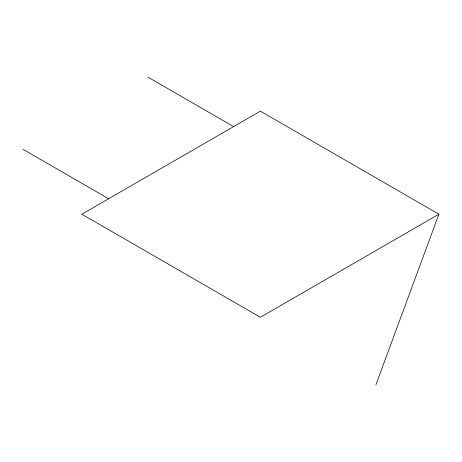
<?xml version="1.0" encoding="UTF-8"?>
<svg xmlns="http://www.w3.org/2000/svg" width="462" height="462" viewBox="0 0 462 462"><rect width="100%" height="100%" fill="white"/><g stroke="black" fill="none" stroke-linecap="round" stroke-linejoin="round"><path stroke-width="0.69" d="M375.906 384.782L438.9 214.212L260.383 111.146L81.861 214.212L260.383 317.279L438.9 214.212M148.065 77.218L233.605 126.605M23.1 149.365L108.639 198.752"/></g></svg>
